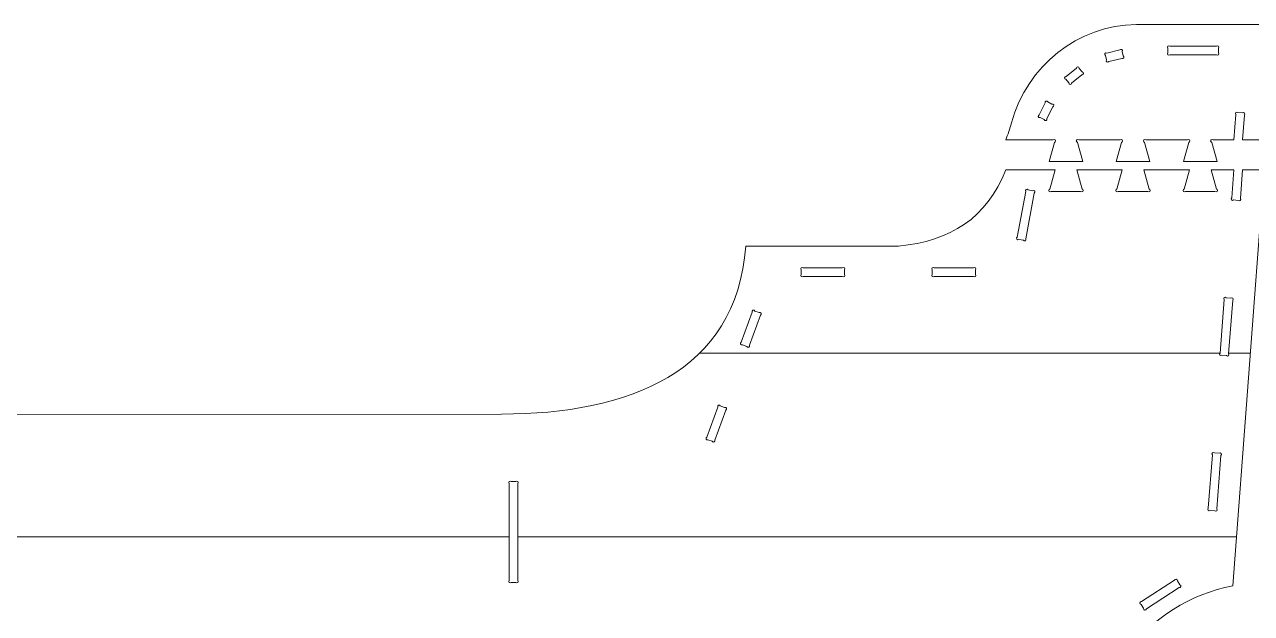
# Model space of a CAD drawing. Header units: millimetres. Extents: x -3384 to 3389, y -1572 to 2591.
# Drawn here: x 751 to 1601, y -245 to 163 of the extents above; entities that cross this region are included whole.
import ezdxf

# ---------------------------------------------------------------- set-up
doc = ezdxf.new("R2010")
doc.units = ezdxf.units.MM
doc.header["$MEASUREMENT"] = 0
doc.layers.add('Camada 1', color=7, linetype='Continuous')

msp = doc.modelspace()

# ---------------------------------------------------------------- linework, layer by layer
at = {"layer": 'Camada 1', "color": 230, "lineweight": 9}
for points, knots in [([(1605.3839, 163.1222), (1605.3839, 163.1222), (1521.695, 163.1222), (1521.695, 163.1222), (1521.695, 163.1222), (1480.681, 162.6782), (1445.845, 134.5222), (1434.911, 94.9982), (1434.911, 94.9982), (1433.7545, 90.8172), (1432.4425, 86.8607), (1430.9775, 83.1222), (1430.9775, 83.1222), (1430.9775, 83.1222), (1463.7195, 83.1222), (1463.7195, 83.1222), (1463.7195, 83.1222), (1464.11, 83.5127), (1464.7432, 83.5127), (1465.1337, 83.1222), (1465.1337, 83.1222), (1465.5242, 82.7317), (1465.5242, 82.0985), (1465.1337, 81.708), (1465.1337, 81.708), (1465.0012, 81.5755), (1464.8408, 81.488), (1464.6714, 81.4454), (1464.6714, 81.4454), (1464.6714, 81.4454), (1461.0062, 68.1515), (1461.0062, 68.1515), (1461.0062, 68.1515), (1461.0062, 68.1515), (1472.6479, 68.1515), (1472.6479, 68.1515), (1472.6479, 68.1515), (1472.6479, 68.1515), (1484.2896, 68.1515), (1484.2896, 68.1515), (1484.2896, 68.1515), (1484.2896, 68.1515), (1480.6244, 81.4454), (1480.6244, 81.4454), (1480.6244, 81.4454), (1480.455, 81.488), (1480.2946, 81.5755), (1480.1621, 81.708), (1480.1621, 81.708), (1479.7716, 82.0985), (1479.7716, 82.7317), (1480.1621, 83.1222), (1480.1621, 83.1222), (1480.5526, 83.5127), (1481.1858, 83.5127), (1481.5763, 83.1222), (1481.5763, 83.1222), (1481.5763, 83.1222), (1510.2862, 83.1222), (1510.2862, 83.1222), (1510.2862, 83.1222), (1510.6767, 83.5127), (1511.3099, 83.5127), (1511.7004, 83.1222), (1511.7004, 83.1222), (1512.0909, 82.7317), (1512.0909, 82.0985), (1511.7004, 81.708), (1511.7004, 81.708), (1511.5679, 81.5755), (1511.4075, 81.488), (1511.2381, 81.4454), (1511.2381, 81.4454), (1511.2381, 81.4454), (1507.5729, 68.1515), (1507.5729, 68.1515), (1507.5729, 68.1515), (1507.5729, 68.1515), (1519.2146, 68.1515), (1519.2146, 68.1515), (1519.2146, 68.1515), (1519.2146, 68.1515), (1530.8563, 68.1515), (1530.8563, 68.1515), (1530.8563, 68.1515), (1530.8563, 68.1515), (1527.1911, 81.4454), (1527.1911, 81.4454), (1527.1911, 81.4454), (1527.0217, 81.488), (1526.8613, 81.5755), (1526.7288, 81.708), (1526.7288, 81.708), (1526.3383, 82.0985), (1526.3383, 82.7317), (1526.7288, 83.1222), (1526.7288, 83.1222), (1527.1193, 83.5127), (1527.7525, 83.5127), (1528.143, 83.1222), (1528.143, 83.1222), (1528.143, 83.1222), (1556.8529, 83.1222), (1556.8529, 83.1222), (1556.8529, 83.1222), (1557.2434, 83.5127), (1557.8766, 83.5127), (1558.2671, 83.1222), (1558.2671, 83.1222), (1558.6576, 82.7317), (1558.6576, 82.0985), (1558.2671, 81.708), (1558.2671, 81.708), (1558.1346, 81.5755), (1557.9742, 81.488), (1557.8048, 81.4454), (1557.8048, 81.4454), (1557.8048, 81.4454), (1554.1396, 68.1515), (1554.1396, 68.1515), (1554.1396, 68.1515), (1554.1396, 68.1515), (1565.7813, 68.1515), (1565.7813, 68.1515), (1565.7813, 68.1515), (1565.7813, 68.1515), (1577.423, 68.1515), (1577.423, 68.1515), (1577.423, 68.1515), (1577.423, 68.1515), (1573.7578, 81.4454), (1573.7578, 81.4454), (1573.7578, 81.4454), (1573.5884, 81.488), (1573.428, 81.5755), (1573.2955, 81.708), (1573.2955, 81.708), (1572.905, 82.0985), (1572.905, 82.7317), (1573.2955, 83.1222), (1573.2955, 83.1222), (1573.686, 83.5127), (1574.3192, 83.5127), (1574.7097, 83.1222), (1574.7097, 83.1222), (1574.7097, 83.1222), (1589.0696, 83.1222), (1589.0696, 83.1222), (1589.0696, 83.1222), (1589.0696, 83.1222), (1590.4055, 100.8254), (1590.4055, 100.8254), (1590.4055, 100.8254), (1590.0456, 101.2442), (1590.0931, 101.876), (1590.5119, 102.2357), (1590.5119, 102.2357), (1590.931, 102.5958), (1591.5622, 102.5479), (1591.9222, 102.1292), (1591.9222, 102.1292), (1591.9222, 102.1292), (1595.085, 101.8906), (1595.085, 101.8906), (1595.085, 101.8906), (1595.504, 102.2507), (1596.1352, 102.2028), (1596.4951, 101.7841), (1596.4951, 101.7841), (1596.8553, 101.365), (1596.8077, 100.7337), (1596.3885, 100.3738), (1596.3885, 100.3738), (1596.3885, 100.3738), (1595.0867, 83.1222), (1595.0867, 83.1222), (1595.0867, 83.1222), (1595.0867, 83.1222), (1610.1293, 83.1222), (1610.1293, 83.1222), (1610.1293, 83.1222), (1610.1293, 83.1222), (1615.3555, 152.3697), (1615.3555, 152.3697), (1615.3555, 152.3697), (1615.565, 155.1447), (1614.6085, 157.8815), (1612.7162, 159.922), (1612.7162, 159.922), (1610.8239, 161.9625), (1608.1669, 163.1222), (1605.3839, 163.1222)], [0, 0, 0, 0, 0.02040816, 0.02040816, 0.02040816, 0.02040816, 0.04081633, 0.04081633, 0.04081633, 0.04081633, 0.06122449, 0.06122449, 0.06122449, 0.06122449, 0.08163265, 0.08163265, 0.08163265, 0.08163265, 0.10204082, 0.10204082, 0.10204082, 0.10204082, 0.12244898, 0.12244898, 0.12244898, 0.12244898, 0.14285714, 0.14285714, 0.14285714, 0.14285714, 0.16326531, 0.16326531, 0.16326531, 0.16326531, 0.18367347, 0.18367347, 0.18367347, 0.18367347, 0.20408163, 0.20408163, 0.20408163, 0.20408163, 0.2244898, 0.2244898, 0.2244898, 0.2244898, 0.24489796, 0.24489796, 0.24489796, 0.24489796, 0.26530612, 0.26530612, 0.26530612, 0.26530612, 0.28571429, 0.28571429, 0.28571429, 0.28571429, 0.30612245, 0.30612245, 0.30612245, 0.30612245, 0.32653061, 0.32653061, 0.32653061, 0.32653061, 0.34693878, 0.34693878, 0.34693878, 0.34693878, 0.36734694, 0.36734694, 0.36734694, 0.36734694, 0.3877551, 0.3877551, 0.3877551, 0.3877551, 0.40816327, 0.40816327, 0.40816327, 0.40816327, 0.42857143, 0.42857143, 0.42857143, 0.42857143, 0.44897959, 0.44897959, 0.44897959, 0.44897959, 0.46938776, 0.46938776, 0.46938776, 0.46938776, 0.48979592, 0.48979592, 0.48979592, 0.48979592, 0.51020408, 0.51020408, 0.51020408, 0.51020408, 0.53061224, 0.53061224, 0.53061224, 0.53061224, 0.55102041, 0.55102041, 0.55102041, 0.55102041, 0.57142857, 0.57142857, 0.57142857, 0.57142857, 0.59183673, 0.59183673, 0.59183673, 0.59183673, 0.6122449, 0.6122449, 0.6122449, 0.6122449, 0.63265306, 0.63265306, 0.63265306, 0.63265306, 0.65306122, 0.65306122, 0.65306122, 0.65306122, 0.67346939, 0.67346939, 0.67346939, 0.67346939, 0.69387755, 0.69387755, 0.69387755, 0.69387755, 0.71428571, 0.71428571, 0.71428571, 0.71428571, 0.73469388, 0.73469388, 0.73469388, 0.73469388, 0.75510204, 0.75510204, 0.75510204, 0.75510204, 0.7755102, 0.7755102, 0.7755102, 0.7755102, 0.79591837, 0.79591837, 0.79591837, 0.79591837, 0.81632653, 0.81632653, 0.81632653, 0.81632653, 0.83673469, 0.83673469, 0.83673469, 0.83673469, 0.85714286, 0.85714286, 0.85714286, 0.85714286, 0.87755102, 0.87755102, 0.87755102, 0.87755102, 0.89795918, 0.89795918, 0.89795918, 0.89795918, 0.91836735, 0.91836735, 0.91836735, 0.91836735, 0.93877551, 0.93877551, 0.93877551, 0.93877551, 0.95918367, 0.95918367, 0.95918367, 0.95918367, 1, 1, 1, 1]), ([(1511.367, 139.6473), (1511.367, 139.6473), (1502.4438, 137.5267), (1502.4438, 137.5267), (1502.4438, 137.5267), (1502.1543, 137.0564), (1501.5384, 136.9101), (1501.068, 137.1996), (1501.068, 137.1996), (1500.5979, 137.4893), (1500.4513, 138.1053), (1500.7411, 138.5755), (1500.7411, 138.5755), (1500.7411, 138.5755), (1500.0075, 141.661), (1500.0075, 141.661), (1500.0075, 141.661), (1499.5373, 141.9507), (1499.3908, 142.5668), (1499.6805, 143.037), (1499.6805, 143.037), (1499.9701, 143.5073), (1500.5862, 143.6537), (1501.0564, 143.3641), (1501.0564, 143.3641), (1501.0564, 143.3641), (1509.9795, 145.4847), (1509.9795, 145.4847), (1509.9795, 145.4847), (1510.2691, 145.955), (1510.8852, 146.1014), (1511.3554, 145.8118), (1511.3554, 145.8118), (1511.8255, 145.5221), (1511.9721, 144.9062), (1511.6822, 144.4358), (1511.6822, 144.4358), (1511.6822, 144.4358), (1512.416, 141.3504), (1512.416, 141.3504), (1512.416, 141.3504), (1512.8861, 141.0607), (1513.0326, 140.4448), (1512.7428, 139.9744), (1512.7428, 139.9744), (1512.4533, 139.5041), (1511.8374, 139.3578), (1511.367, 139.6473)], [0, 0, 0, 0, 0.07692308, 0.07692308, 0.07692308, 0.07692308, 0.15384615, 0.15384615, 0.15384615, 0.15384615, 0.23076923, 0.23076923, 0.23076923, 0.23076923, 0.30769231, 0.30769231, 0.30769231, 0.30769231, 0.38461538, 0.38461538, 0.38461538, 0.38461538, 0.46153846, 0.46153846, 0.46153846, 0.46153846, 0.53846154, 0.53846154, 0.53846154, 0.53846154, 0.61538462, 0.61538462, 0.61538462, 0.61538462, 0.69230769, 0.69230769, 0.69230769, 0.69230769, 0.76923077, 0.76923077, 0.76923077, 0.76923077, 0.84615385, 0.84615385, 0.84615385, 0.84615385, 1, 1, 1, 1]), ([(1544.8003, 142.1222), (1544.4098, 141.7317), (1543.7766, 141.7317), (1543.3861, 142.1222), (1543.3861, 142.1222), (1542.9956, 142.5127), (1542.9956, 143.1459), (1543.3861, 143.5364), (1543.3861, 143.5364), (1543.3861, 143.5364), (1543.3861, 146.708), (1543.3861, 146.708), (1543.3861, 146.708), (1542.9956, 147.0985), (1542.9956, 147.7317), (1543.3861, 148.1222), (1543.3861, 148.1222), (1543.7766, 148.5127), (1544.4098, 148.5127), (1544.8003, 148.1222), (1544.8003, 148.1222), (1544.8003, 148.1222), (1576.9719, 148.1222), (1576.9719, 148.1222), (1576.9719, 148.1222), (1577.3624, 148.5127), (1577.9956, 148.5127), (1578.3861, 148.1222), (1578.3861, 148.1222), (1578.7766, 147.7317), (1578.7766, 147.0985), (1578.3861, 146.708), (1578.3861, 146.708), (1578.3861, 146.708), (1578.3861, 143.5364), (1578.3861, 143.5364), (1578.3861, 143.5364), (1578.7766, 143.1459), (1578.7766, 142.5127), (1578.3861, 142.1222), (1578.3861, 142.1222), (1577.9956, 141.7317), (1577.3624, 141.7317), (1576.9719, 142.1222), (1576.9719, 142.1222), (1576.9719, 142.1222), (1544.8003, 142.1222), (1544.8003, 142.1222)], [0, 0, 0, 0, 0.07692308, 0.07692308, 0.07692308, 0.07692308, 0.15384615, 0.15384615, 0.15384615, 0.15384615, 0.23076923, 0.23076923, 0.23076923, 0.23076923, 0.30769231, 0.30769231, 0.30769231, 0.30769231, 0.38461538, 0.38461538, 0.38461538, 0.38461538, 0.46153846, 0.46153846, 0.46153846, 0.46153846, 0.53846154, 0.53846154, 0.53846154, 0.53846154, 0.61538462, 0.61538462, 0.61538462, 0.61538462, 0.69230769, 0.69230769, 0.69230769, 0.69230769, 0.76923077, 0.76923077, 0.76923077, 0.76923077, 0.84615385, 0.84615385, 0.84615385, 0.84615385, 1, 1, 1, 1]), ([(1483.9407, 130.2741), (1484.4901, 130.2184), (1484.8905, 129.728), (1484.8348, 129.1783), (1484.8348, 129.1783), (1484.7793, 128.6289), (1484.2888, 128.2286), (1483.7393, 128.2841), (1483.7393, 128.2841), (1483.7393, 128.2841), (1476.6337, 122.4849), (1476.6337, 122.4849), (1476.6337, 122.4849), (1476.5782, 121.9355), (1476.0877, 121.5352), (1475.5382, 121.5907), (1475.5382, 121.5907), (1474.9888, 121.6464), (1474.5883, 122.1369), (1474.644, 122.6864), (1474.644, 122.6864), (1474.644, 122.6864), (1472.6385, 125.1433), (1472.6385, 125.1433), (1472.6385, 125.1433), (1472.0891, 125.199), (1471.6886, 125.6895), (1471.7443, 126.239), (1471.7443, 126.239), (1471.7999, 126.7885), (1472.2905, 127.1889), (1472.8399, 127.1333), (1472.8399, 127.1333), (1472.8399, 127.1333), (1479.9454, 132.9324), (1479.9454, 132.9324), (1479.9454, 132.9324), (1480.001, 133.4819), (1480.4916, 133.8823), (1481.041, 133.8267), (1481.041, 133.8267), (1481.5904, 133.771), (1481.9908, 133.2806), (1481.9351, 132.7309), (1481.9351, 132.7309), (1481.9351, 132.7309), (1483.9407, 130.2741), (1483.9407, 130.2741)], [0, 0, 0, 0, 0.07692308, 0.07692308, 0.07692308, 0.07692308, 0.15384615, 0.15384615, 0.15384615, 0.15384615, 0.23076923, 0.23076923, 0.23076923, 0.23076923, 0.30769231, 0.30769231, 0.30769231, 0.30769231, 0.38461538, 0.38461538, 0.38461538, 0.38461538, 0.46153846, 0.46153846, 0.46153846, 0.46153846, 0.53846154, 0.53846154, 0.53846154, 0.53846154, 0.61538462, 0.61538462, 0.61538462, 0.61538462, 0.69230769, 0.69230769, 0.69230769, 0.69230769, 0.76923077, 0.76923077, 0.76923077, 0.76923077, 0.84615385, 0.84615385, 0.84615385, 0.84615385, 1, 1, 1, 1]), ([(1464.2106, 107.3979), (1464.3866, 106.8744), (1464.105, 106.3073), (1463.5816, 106.1313), (1463.5816, 106.1313), (1463.5816, 106.1313), (1459.5024, 97.9167), (1459.5024, 97.9167), (1459.5024, 97.9167), (1459.6784, 97.3932), (1459.3968, 96.8261), (1458.8734, 96.6501), (1458.8734, 96.6501), (1458.35, 96.474), (1457.7828, 96.7556), (1457.6067, 97.279), (1457.6067, 97.279), (1457.6067, 97.279), (1454.7662, 98.6899), (1454.7662, 98.6899), (1454.7662, 98.6899), (1454.2428, 98.5138), (1453.6756, 98.7954), (1453.4995, 99.3188), (1453.4995, 99.3188), (1453.3235, 99.8422), (1453.6051, 100.4093), (1454.1285, 100.5855), (1454.1285, 100.5855), (1454.1285, 100.5855), (1458.2077, 108.8), (1458.2077, 108.8), (1458.2077, 108.8), (1458.0317, 109.3234), (1458.3133, 109.8905), (1458.8367, 110.0667), (1458.8367, 110.0667), (1459.3602, 110.2428), (1459.9273, 109.9611), (1460.1034, 109.4377), (1460.1034, 109.4377), (1460.1034, 109.4377), (1462.9439, 108.0269), (1462.9439, 108.0269), (1462.9439, 108.0269), (1463.4674, 108.203), (1464.0345, 107.9213), (1464.2106, 107.3979)], [0, 0, 0, 0, 0.07692308, 0.07692308, 0.07692308, 0.07692308, 0.15384615, 0.15384615, 0.15384615, 0.15384615, 0.23076923, 0.23076923, 0.23076923, 0.23076923, 0.30769231, 0.30769231, 0.30769231, 0.30769231, 0.38461538, 0.38461538, 0.38461538, 0.38461538, 0.46153846, 0.46153846, 0.46153846, 0.46153846, 0.53846154, 0.53846154, 0.53846154, 0.53846154, 0.61538462, 0.61538462, 0.61538462, 0.61538462, 0.69230769, 0.69230769, 0.69230769, 0.69230769, 0.76923077, 0.76923077, 0.76923077, 0.76923077, 0.84615385, 0.84615385, 0.84615385, 0.84615385, 1, 1, 1, 1]), ([(1462.4204, 47.4082), (1462.0299, 47.0177), (1461.3967, 47.0177), (1461.0062, 47.4082), (1461.0062, 47.4082), (1460.6157, 47.7987), (1460.6157, 48.4319), (1461.0062, 48.8224), (1461.0062, 48.8224), (1461.1387, 48.9549), (1461.2991, 49.0424), (1461.4685, 49.085), (1461.4685, 49.085), (1461.4685, 49.085), (1465.1337, 62.3789), (1465.1337, 62.3789), (1465.1337, 62.3789), (1465.1337, 62.3789), (1430.9775, 62.3789), (1430.9775, 62.3789), (1430.9775, 62.3789), (1417.8724, 28.9366), (1392.5188, 12.928), (1356.593, 9.5209), (1356.593, 9.5209), (1356.593, 9.5209), (1250.759, 9.5209), (1250.759, 9.5209), (1250.759, 9.5209), (1244.083, -78.3551), (1169.553, -106.8131), (1081.4252, -106.8791), (1081.4252, -106.8791), (1081.4252, -106.8791), (363.3492, -107.4211), (363.3492, -107.4211), (363.3492, -107.4211), (323.8052, -107.4511), (283.8232, -94.2451), (259.6333, -62.9691), (259.6333, -62.9691), (219.2333, -10.7391), (170.3893, 12.0629), (107.2313, 19.0469), (107.2313, 19.0469), (107.2313, 19.0469), (107.2313, 8.4611), (107.2313, 8.4611), (107.2313, 8.4611), (107.6218, 8.0706), (107.6218, 7.4374), (107.2313, 7.0469), (107.2313, 7.0469), (106.8408, 6.6564), (106.2076, 6.6564), (105.8171, 7.0469), (105.8171, 7.0469), (105.8171, 7.0469), (19.6145, 7.0469), (19.6145, 7.0469), (19.6145, 7.0469), (19.224, 6.6564), (18.5908, 6.6564), (18.2003, 7.0469), (18.2003, 7.0469), (17.8098, 7.4374), (17.8098, 8.0706), (18.2003, 8.4611), (18.2003, 8.4611), (18.2003, 8.4611), (18.2003, 19.0469), (18.2003, 19.0469), (18.2003, 19.0469), (18.2003, 19.0469), (-61.7997, 19.0469), (-61.7997, 19.0469), (-61.7997, 19.0469), (-61.7997, 19.0469), (-61.7997, 8.4611), (-61.7997, 8.4611), (-61.7997, 8.4611), (-61.4092, 8.0706), (-61.4092, 7.4374), (-61.7997, 7.0469), (-61.7997, 7.0469), (-62.1902, 6.6564), (-62.8234, 6.6564), (-63.2139, 7.0469), (-63.2139, 7.0469), (-63.2139, 7.0469), (-150.8307, 7.0469), (-150.8307, 7.0469), (-150.8307, 7.0469), (-150.8307, 7.0469), (152.6911, -827.6211), (152.6911, -827.6211), (152.6911, -827.6211), (152.6911, -827.6211), (259.7032, -827.6211), (259.7032, -827.6211), (259.7032, -827.6211), (259.7032, -827.6211), (259.7032, -817.0353), (259.7032, -817.0353), (259.7032, -817.0353), (259.3127, -816.6448), (259.3127, -816.0116), (259.7032, -815.6211), (259.7032, -815.6211), (260.0937, -815.2306), (260.7269, -815.2306), (261.1174, -815.6211), (261.1174, -815.6211), (261.1174, -815.6211), (306.7031, -815.6211), (306.7031, -815.6211), (306.7031, -815.6211), (306.7031, -815.6211), (306.7031, -747.0353), (306.7031, -747.0353), (306.7031, -747.0353), (306.3126, -746.6448), (306.3126, -746.0116), (306.7031, -745.6211), (306.7031, -745.6211), (307.0936, -745.2306), (307.7268, -745.2306), (308.1173, -745.6211), (308.1173, -745.6211), (308.1173, -745.6211), (311.2889, -745.6211), (311.2889, -745.6211), (311.2889, -745.6211), (311.6794, -745.2306), (312.3126, -745.2306), (312.7031, -745.6211), (312.7031, -745.6211), (313.0936, -746.0116), (313.0936, -746.6448), (312.7031, -747.0353), (312.7031, -747.0353), (312.7031, -747.0353), (312.7031, -815.6211), (312.7031, -815.6211), (312.7031, -815.6211), (312.7031, -815.6211), (358.2889, -815.6211), (358.2889, -815.6211), (358.2889, -815.6211), (358.6794, -815.2306), (359.3126, -815.2306), (359.7031, -815.6211), (359.7031, -815.6211), (360.0936, -816.0116), (360.0936, -816.6448), (359.7031, -817.0353), (359.7031, -817.0353), (359.7031, -817.0353), (359.7031, -827.6211), (359.7031, -827.6211), (359.7031, -827.6211), (359.7031, -827.6211), (649.7031, -827.6211), (649.7031, -827.6211), (649.7031, -827.6211), (649.7031, -827.6211), (649.7032, -817.0353), (649.7032, -817.0353), (649.7032, -817.0353), (649.3127, -816.6448), (649.3127, -816.0116), (649.7032, -815.6211), (649.7032, -815.6211), (650.0937, -815.2306), (650.7269, -815.2306), (651.1174, -815.6211), (651.1174, -815.6211), (651.1174, -815.6211), (696.7031, -815.6211), (696.7031, -815.6211), (696.7031, -815.6211), (696.7031, -815.6211), (696.7031, -747.0353), (696.7031, -747.0353), (696.7031, -747.0353), (696.3126, -746.6448), (696.3126, -746.0116), (696.7031, -745.6211), (696.7031, -745.6211), (697.0936, -745.2306), (697.7268, -745.2306), (698.1173, -745.6211), (698.1173, -745.6211), (698.1173, -745.6211), (701.2889, -745.6211), (701.2889, -745.6211), (701.2889, -745.6211), (701.6794, -745.2306), (702.3126, -745.2306), (702.7031, -745.6211), (702.7031, -745.6211), (703.0936, -746.0116), (703.0936, -746.6448), (702.7031, -747.0353), (702.7031, -747.0353), (702.7031, -747.0353), (702.7031, -815.6211), (702.7031, -815.6211), (702.7031, -815.6211), (702.7031, -815.6211), (748.2889, -815.6211), (748.2889, -815.6211), (748.2889, -815.6211), (748.6794, -815.2306), (749.3126, -815.2306), (749.7031, -815.6211), (749.7031, -815.6211), (750.0936, -816.0116), (750.0936, -816.6448), (749.7031, -817.0353), (749.7031, -817.0353), (749.7031, -817.0353), (749.7031, -827.6211), (749.7031, -827.6211), (749.7031, -827.6211), (749.7031, -827.6211), (1039.7031, -827.6211), (1039.7031, -827.6211), (1039.7031, -827.6211), (1039.7031, -827.6211), (1039.7032, -817.0353), (1039.7032, -817.0353), (1039.7032, -817.0353), (1039.3127, -816.6448), (1039.3127, -816.0116), (1039.7032, -815.6211), (1039.7032, -815.6211), (1040.0937, -815.2306), (1040.7269, -815.2306), (1041.1174, -815.6211), (1041.1174, -815.6211), (1041.1174, -815.6211), (1086.7031, -815.6211), (1086.7031, -815.6211), (1086.7031, -815.6211), (1086.7031, -815.6211), (1086.7031, -747.0353), (1086.7031, -747.0353), (1086.7031, -747.0353), (1086.3126, -746.6448), (1086.3126, -746.0116), (1086.7031, -745.6211), (1086.7031, -745.6211), (1087.0936, -745.2306), (1087.7268, -745.2306), (1088.1173, -745.6211), (1088.1173, -745.6211), (1088.1173, -745.6211), (1091.2889, -745.6211), (1091.2889, -745.6211), (1091.2889, -745.6211), (1091.6794, -745.2306), (1092.3126, -745.2306), (1092.7031, -745.6211), (1092.7031, -745.6211), (1093.0936, -746.0116), (1093.0936, -746.6448), (1092.7031, -747.0353), (1092.7031, -747.0353), (1092.7031, -747.0353), (1092.7031, -815.6211), (1092.7031, -815.6211), (1092.7031, -815.6211), (1092.7031, -815.6211), (1138.2889, -815.6211), (1138.2889, -815.6211), (1138.2889, -815.6211), (1138.6794, -815.2306), (1139.3126, -815.2306), (1139.7031, -815.6211), (1139.7031, -815.6211), (1140.0936, -816.0116), (1140.0936, -816.6448), (1139.7031, -817.0353), (1139.7031, -817.0353), (1139.7031, -817.0353), (1139.703, -827.6211), (1139.703, -827.6211), (1139.703, -827.6211), (1139.703, -827.6211), (1249.703, -827.6211), (1249.703, -827.6211), (1249.703, -827.6211), (1315.539, -790.4631), (1428.181, -642.1331), (1469.839, -384.695), (1469.839, -384.695), (1485.217, -289.649), (1529.193, -237.5591), (1588.369, -225.9451), (1588.369, -225.9451), (1588.369, -225.9451), (1610.1293, 62.3789), (1610.1293, 62.3789), (1610.1293, 62.3789), (1610.1293, 62.3789), (1595.0867, 62.3789), (1595.0867, 62.3789), (1595.0867, 62.3789), (1595.0867, 62.3789), (1593.5914, 42.5646), (1593.5914, 42.5646), (1593.5914, 42.5646), (1593.9515, 42.1455), (1593.904, 41.5142), (1593.4848, 41.1543), (1593.4848, 41.1543), (1593.0661, 40.7943), (1592.4348, 40.8421), (1592.0748, 41.2608), (1592.0748, 41.2608), (1592.0748, 41.2608), (1588.9118, 41.4994), (1588.9118, 41.4994), (1588.9118, 41.4994), (1588.4931, 41.1394), (1587.8618, 41.1872), (1587.5018, 41.6059), (1587.5018, 41.6059), (1587.1419, 42.0247), (1587.1894, 42.6565), (1587.6083, 43.0162), (1587.6083, 43.0162), (1587.6083, 43.0162), (1589.0696, 62.3789), (1589.0696, 62.3789), (1589.0696, 62.3789), (1589.0696, 62.3789), (1573.2955, 62.3789), (1573.2955, 62.3789), (1573.2955, 62.3789), (1573.2955, 62.3789), (1576.9607, 49.085), (1576.9607, 49.085), (1576.9607, 49.085), (1577.1301, 49.0424), (1577.2905, 48.9549), (1577.423, 48.8224), (1577.423, 48.8224), (1577.8135, 48.4319), (1577.8135, 47.7987), (1577.423, 47.4082), (1577.423, 47.4082), (1577.0325, 47.0177), (1576.3993, 47.0177), (1576.0088, 47.4082), (1576.0088, 47.4082), (1576.0088, 47.4082), (1565.7813, 47.4082), (1565.7813, 47.4082), (1565.7813, 47.4082), (1565.7813, 47.4082), (1555.5538, 47.4082), (1555.5538, 47.4082), (1555.5538, 47.4082), (1555.1633, 47.0177), (1554.5301, 47.0177), (1554.1396, 47.4082), (1554.1396, 47.4082), (1553.7491, 47.7987), (1553.7491, 48.4319), (1554.1396, 48.8224), (1554.1396, 48.8224), (1554.2721, 48.9549), (1554.4325, 49.0424), (1554.6019, 49.085), (1554.6019, 49.085), (1554.6019, 49.085), (1558.2671, 62.3789), (1558.2671, 62.3789), (1558.2671, 62.3789), (1558.2671, 62.3789), (1526.7288, 62.3789), (1526.7288, 62.3789), (1526.7288, 62.3789), (1526.7288, 62.3789), (1530.394, 49.085), (1530.394, 49.085), (1530.394, 49.085), (1530.5634, 49.0424), (1530.7238, 48.9549), (1530.8563, 48.8224), (1530.8563, 48.8224), (1531.2468, 48.4319), (1531.2468, 47.7987), (1530.8563, 47.4082), (1530.8563, 47.4082), (1530.4658, 47.0177), (1529.8326, 47.0177), (1529.4421, 47.4082), (1529.4421, 47.4082), (1529.4421, 47.4082), (1519.2146, 47.4082), (1519.2146, 47.4082), (1519.2146, 47.4082), (1519.2146, 47.4082), (1508.9871, 47.4082), (1508.9871, 47.4082), (1508.9871, 47.4082), (1508.5966, 47.0177), (1507.9634, 47.0177), (1507.5729, 47.4082), (1507.5729, 47.4082), (1507.1824, 47.7987), (1507.1824, 48.4319), (1507.5729, 48.8224), (1507.5729, 48.8224), (1507.7054, 48.9549), (1507.8658, 49.0424), (1508.0352, 49.085), (1508.0352, 49.085), (1508.0352, 49.085), (1511.7004, 62.3789), (1511.7004, 62.3789), (1511.7004, 62.3789), (1511.7004, 62.3789), (1480.1621, 62.3789), (1480.1621, 62.3789), (1480.1621, 62.3789), (1480.1621, 62.3789), (1483.8273, 49.085), (1483.8273, 49.085), (1483.8273, 49.085), (1483.9967, 49.0424), (1484.1571, 48.9549), (1484.2896, 48.8224), (1484.2896, 48.8224), (1484.6801, 48.4319), (1484.6801, 47.7987), (1484.2896, 47.4082), (1484.2896, 47.4082), (1483.8991, 47.0177), (1483.2659, 47.0177), (1482.8754, 47.4082), (1482.8754, 47.4082), (1482.8754, 47.4082), (1472.6479, 47.4082), (1472.6479, 47.4082), (1472.6479, 47.4082), (1472.6479, 47.4082), (1462.4204, 47.4082), (1462.4204, 47.4082)], [0, 0, 0, 0, 0.00877193, 0.00877193, 0.00877193, 0.00877193, 0.01754386, 0.01754386, 0.01754386, 0.01754386, 0.02631579, 0.02631579, 0.02631579, 0.02631579, 0.03508772, 0.03508772, 0.03508772, 0.03508772, 0.04385965, 0.04385965, 0.04385965, 0.04385965, 0.05263158, 0.05263158, 0.05263158, 0.05263158, 0.06140351, 0.06140351, 0.06140351, 0.06140351, 0.07017544, 0.07017544, 0.07017544, 0.07017544, 0.07894737, 0.07894737, 0.07894737, 0.07894737, 0.0877193, 0.0877193, 0.0877193, 0.0877193, 0.09649123, 0.09649123, 0.09649123, 0.09649123, 0.10526316, 0.10526316, 0.10526316, 0.10526316, 0.11403509, 0.11403509, 0.11403509, 0.11403509, 0.12280702, 0.12280702, 0.12280702, 0.12280702, 0.13157895, 0.13157895, 0.13157895, 0.13157895, 0.14035088, 0.14035088, 0.14035088, 0.14035088, 0.14912281, 0.14912281, 0.14912281, 0.14912281, 0.15789474, 0.15789474, 0.15789474, 0.15789474, 0.16666667, 0.16666667, 0.16666667, 0.16666667, 0.1754386, 0.1754386, 0.1754386, 0.1754386, 0.18421053, 0.18421053, 0.18421053, 0.18421053, 0.19298246, 0.19298246, 0.19298246, 0.19298246, 0.20175439, 0.20175439, 0.20175439, 0.20175439, 0.21052632, 0.21052632, 0.21052632, 0.21052632, 0.21929825, 0.21929825, 0.21929825, 0.21929825, 0.22807018, 0.22807018, 0.22807018, 0.22807018, 0.23684211, 0.23684211, 0.23684211, 0.23684211, 0.24561404, 0.24561404, 0.24561404, 0.24561404, 0.25438596, 0.25438596, 0.25438596, 0.25438596, 0.26315789, 0.26315789, 0.26315789, 0.26315789, 0.27192982, 0.27192982, 0.27192982, 0.27192982, 0.28070175, 0.28070175, 0.28070175, 0.28070175, 0.28947368, 0.28947368, 0.28947368, 0.28947368, 0.29824561, 0.29824561, 0.29824561, 0.29824561, 0.30701754, 0.30701754, 0.30701754, 0.30701754, 0.31578947, 0.31578947, 0.31578947, 0.31578947, 0.3245614, 0.3245614, 0.3245614, 0.3245614, 0.33333333, 0.33333333, 0.33333333, 0.33333333, 0.34210526, 0.34210526, 0.34210526, 0.34210526, 0.35087719, 0.35087719, 0.35087719, 0.35087719, 0.35964912, 0.35964912, 0.35964912, 0.35964912, 0.36842105, 0.36842105, 0.36842105, 0.36842105, 0.37719298, 0.37719298, 0.37719298, 0.37719298, 0.38596491, 0.38596491, 0.38596491, 0.38596491, 0.39473684, 0.39473684, 0.39473684, 0.39473684, 0.40350877, 0.40350877, 0.40350877, 0.40350877, 0.4122807, 0.4122807, 0.4122807, 0.4122807, 0.42105263, 0.42105263, 0.42105263, 0.42105263, 0.42982456, 0.42982456, 0.42982456, 0.42982456, 0.43859649, 0.43859649, 0.43859649, 0.43859649, 0.44736842, 0.44736842, 0.44736842, 0.44736842, 0.45614035, 0.45614035, 0.45614035, 0.45614035, 0.46491228, 0.46491228, 0.46491228, 0.46491228, 0.47368421, 0.47368421, 0.47368421, 0.47368421, 0.48245614, 0.48245614, 0.48245614, 0.48245614, 0.49122807, 0.49122807, 0.49122807, 0.49122807, 0.5, 0.5, 0.5, 0.5, 0.50877193, 0.50877193, 0.50877193, 0.50877193, 0.51754386, 0.51754386, 0.51754386, 0.51754386, 0.52631579, 0.52631579, 0.52631579, 0.52631579, 0.53508772, 0.53508772, 0.53508772, 0.53508772, 0.54385965, 0.54385965, 0.54385965, 0.54385965, 0.55263158, 0.55263158, 0.55263158, 0.55263158, 0.56140351, 0.56140351, 0.56140351, 0.56140351, 0.57017544, 0.57017544, 0.57017544, 0.57017544, 0.57894737, 0.57894737, 0.57894737, 0.57894737, 0.5877193, 0.5877193, 0.5877193, 0.5877193, 0.59649123, 0.59649123, 0.59649123, 0.59649123, 0.60526316, 0.60526316, 0.60526316, 0.60526316, 0.61403509, 0.61403509, 0.61403509, 0.61403509, 0.62280702, 0.62280702, 0.62280702, 0.62280702, 0.63157895, 0.63157895, 0.63157895, 0.63157895, 0.64035088, 0.64035088, 0.64035088, 0.64035088, 0.64912281, 0.64912281, 0.64912281, 0.64912281, 0.65789474, 0.65789474, 0.65789474, 0.65789474, 0.66666667, 0.66666667, 0.66666667, 0.66666667, 0.6754386, 0.6754386, 0.6754386, 0.6754386, 0.68421053, 0.68421053, 0.68421053, 0.68421053, 0.69298246, 0.69298246, 0.69298246, 0.69298246, 0.70175439, 0.70175439, 0.70175439, 0.70175439, 0.71052632, 0.71052632, 0.71052632, 0.71052632, 0.71929825, 0.71929825, 0.71929825, 0.71929825, 0.72807018, 0.72807018, 0.72807018, 0.72807018, 0.73684211, 0.73684211, 0.73684211, 0.73684211, 0.74561404, 0.74561404, 0.74561404, 0.74561404, 0.75438596, 0.75438596, 0.75438596, 0.75438596, 0.76315789, 0.76315789, 0.76315789, 0.76315789, 0.77192982, 0.77192982, 0.77192982, 0.77192982, 0.78070175, 0.78070175, 0.78070175, 0.78070175, 0.78947368, 0.78947368, 0.78947368, 0.78947368, 0.79824561, 0.79824561, 0.79824561, 0.79824561, 0.80701754, 0.80701754, 0.80701754, 0.80701754, 0.81578947, 0.81578947, 0.81578947, 0.81578947, 0.8245614, 0.8245614, 0.8245614, 0.8245614, 0.83333333, 0.83333333, 0.83333333, 0.83333333, 0.84210526, 0.84210526, 0.84210526, 0.84210526, 0.85087719, 0.85087719, 0.85087719, 0.85087719, 0.85964912, 0.85964912, 0.85964912, 0.85964912, 0.86842105, 0.86842105, 0.86842105, 0.86842105, 0.87719298, 0.87719298, 0.87719298, 0.87719298, 0.88596491, 0.88596491, 0.88596491, 0.88596491, 0.89473684, 0.89473684, 0.89473684, 0.89473684, 0.90350877, 0.90350877, 0.90350877, 0.90350877, 0.9122807, 0.9122807, 0.9122807, 0.9122807, 0.92105263, 0.92105263, 0.92105263, 0.92105263, 0.92982456, 0.92982456, 0.92982456, 0.92982456, 0.93859649, 0.93859649, 0.93859649, 0.93859649, 0.94736842, 0.94736842, 0.94736842, 0.94736842, 0.95614035, 0.95614035, 0.95614035, 0.95614035, 0.96491228, 0.96491228, 0.96491228, 0.96491228, 0.97368421, 0.97368421, 0.97368421, 0.97368421, 0.98245614, 0.98245614, 0.98245614, 0.98245614, 1, 1, 1, 1]), ([(1444.5384, 13.3012), (1444.0825, 12.9895), (1443.4602, 13.1064), (1443.1485, 13.5623), (1443.1485, 13.5623), (1443.1485, 13.5623), (1440.0315, 14.1484), (1440.0315, 14.1484), (1440.0315, 14.1484), (1439.5756, 13.8367), (1438.9533, 13.9536), (1438.6416, 14.4095), (1438.6416, 14.4095), (1438.33, 14.8654), (1438.4469, 15.4877), (1438.9028, 15.7994), (1438.9028, 15.7994), (1438.9028, 15.7994), (1444.8458, 47.4173), (1444.8458, 47.4173), (1444.8458, 47.4173), (1444.5342, 47.8732), (1444.6511, 48.4955), (1445.107, 48.8072), (1445.107, 48.8072), (1445.5629, 49.1189), (1446.1852, 49.0019), (1446.4969, 48.546), (1446.4969, 48.546), (1446.4969, 48.546), (1449.6139, 47.96), (1449.6139, 47.96), (1449.6139, 47.96), (1450.0698, 48.2717), (1450.6921, 48.1547), (1451.0038, 47.6988), (1451.0038, 47.6988), (1451.3154, 47.2429), (1451.1985, 46.6206), (1450.7426, 46.309), (1450.7426, 46.309), (1450.7426, 46.309), (1444.7996, 14.691), (1444.7996, 14.691), (1444.7996, 14.691), (1445.1112, 14.2351), (1444.9943, 13.6128), (1444.5384, 13.3012)], [0, 0, 0, 0, 0.07692308, 0.07692308, 0.07692308, 0.07692308, 0.15384615, 0.15384615, 0.15384615, 0.15384615, 0.23076923, 0.23076923, 0.23076923, 0.23076923, 0.30769231, 0.30769231, 0.30769231, 0.30769231, 0.38461538, 0.38461538, 0.38461538, 0.38461538, 0.46153846, 0.46153846, 0.46153846, 0.46153846, 0.53846154, 0.53846154, 0.53846154, 0.53846154, 0.61538462, 0.61538462, 0.61538462, 0.61538462, 0.69230769, 0.69230769, 0.69230769, 0.69230769, 0.76923077, 0.76923077, 0.76923077, 0.76923077, 0.84615385, 0.84615385, 0.84615385, 0.84615385, 1, 1, 1, 1]), ([(1319.0849, -11.4791), (1318.6944, -11.8696), (1318.0612, -11.8696), (1317.6707, -11.4791), (1317.6707, -11.4791), (1317.6707, -11.4791), (1290.4991, -11.4791), (1290.4991, -11.4791), (1290.4991, -11.4791), (1290.1086, -11.8696), (1289.4754, -11.8696), (1289.0849, -11.4791), (1289.0849, -11.4791), (1288.6944, -11.0886), (1288.6944, -10.4554), (1289.0849, -10.0649), (1289.0849, -10.0649), (1289.0849, -10.0649), (1289.0849, -6.8933), (1289.0849, -6.8933), (1289.0849, -6.8933), (1288.6944, -6.5028), (1288.6944, -5.8696), (1289.0849, -5.4791), (1289.0849, -5.4791), (1289.4754, -5.0886), (1290.1086, -5.0886), (1290.4991, -5.4791), (1290.4991, -5.4791), (1290.4991, -5.4791), (1317.6707, -5.4791), (1317.6707, -5.4791), (1317.6707, -5.4791), (1318.0612, -5.0886), (1318.6944, -5.0886), (1319.0849, -5.4791), (1319.0849, -5.4791), (1319.4754, -5.8696), (1319.4754, -6.5028), (1319.0849, -6.8933), (1319.0849, -6.8933), (1319.0849, -6.8933), (1319.0849, -10.0649), (1319.0849, -10.0649), (1319.0849, -10.0649), (1319.4754, -10.4554), (1319.4754, -11.0886), (1319.0849, -11.4791)], [0, 0, 0, 0, 0.07692308, 0.07692308, 0.07692308, 0.07692308, 0.15384615, 0.15384615, 0.15384615, 0.15384615, 0.23076923, 0.23076923, 0.23076923, 0.23076923, 0.30769231, 0.30769231, 0.30769231, 0.30769231, 0.38461538, 0.38461538, 0.38461538, 0.38461538, 0.46153846, 0.46153846, 0.46153846, 0.46153846, 0.53846154, 0.53846154, 0.53846154, 0.53846154, 0.61538462, 0.61538462, 0.61538462, 0.61538462, 0.69230769, 0.69230769, 0.69230769, 0.69230769, 0.76923077, 0.76923077, 0.76923077, 0.76923077, 0.84615385, 0.84615385, 0.84615385, 0.84615385, 1, 1, 1, 1]), ([(1408.4892, -11.4791), (1408.4892, -11.4791), (1381.3176, -11.4791), (1381.3176, -11.4791), (1381.3176, -11.4791), (1380.9271, -11.8696), (1380.2939, -11.8696), (1379.9034, -11.4791), (1379.9034, -11.4791), (1379.5129, -11.0886), (1379.5129, -10.4554), (1379.9034, -10.0649), (1379.9034, -10.0649), (1379.9034, -10.0649), (1379.9034, -6.8933), (1379.9034, -6.8933), (1379.9034, -6.8933), (1379.5129, -6.5028), (1379.5129, -5.8696), (1379.9034, -5.4791), (1379.9034, -5.4791), (1380.2939, -5.0886), (1380.9271, -5.0886), (1381.3176, -5.4791), (1381.3176, -5.4791), (1381.3176, -5.4791), (1408.4892, -5.4791), (1408.4892, -5.4791), (1408.4892, -5.4791), (1408.8797, -5.0886), (1409.5129, -5.0886), (1409.9034, -5.4791), (1409.9034, -5.4791), (1410.2939, -5.8696), (1410.2939, -6.5028), (1409.9034, -6.8933), (1409.9034, -6.8933), (1409.9034, -6.8933), (1409.9034, -10.0649), (1409.9034, -10.0649), (1409.9034, -10.0649), (1410.2939, -10.4554), (1410.2939, -11.0886), (1409.9034, -11.4791), (1409.9034, -11.4791), (1409.5129, -11.8696), (1408.8797, -11.8696), (1408.4892, -11.4791)], [0, 0, 0, 0, 0.07692308, 0.07692308, 0.07692308, 0.07692308, 0.15384615, 0.15384615, 0.15384615, 0.15384615, 0.23076923, 0.23076923, 0.23076923, 0.23076923, 0.30769231, 0.30769231, 0.30769231, 0.30769231, 0.38461538, 0.38461538, 0.38461538, 0.38461538, 0.46153846, 0.46153846, 0.46153846, 0.46153846, 0.53846154, 0.53846154, 0.53846154, 0.53846154, 0.61538462, 0.61538462, 0.61538462, 0.61538462, 0.69230769, 0.69230769, 0.69230769, 0.69230769, 0.76923077, 0.76923077, 0.76923077, 0.76923077, 0.84615385, 0.84615385, 0.84615385, 0.84615385, 1, 1, 1, 1]), ([(1583.9547, -66.3311), (1583.9547, -66.3311), (1580.7917, -66.0925), (1580.7917, -66.0925), (1580.7917, -66.0925), (1580.373, -66.4525), (1579.7417, -66.4047), (1579.3817, -65.986), (1579.3817, -65.986), (1579.0218, -65.5672), (1579.0693, -64.9354), (1579.4882, -64.5757), (1579.4882, -64.5757), (1579.4882, -64.5757), (1582.2854, -27.5097), (1582.2854, -27.5097), (1582.2854, -27.5097), (1581.9255, -27.0909), (1581.973, -26.4591), (1582.3919, -26.0994), (1582.3919, -26.0994), (1582.8109, -25.7393), (1583.4421, -25.7872), (1583.802, -26.2059), (1583.802, -26.2059), (1583.802, -26.2059), (1586.9649, -26.4445), (1586.9649, -26.4445), (1586.9649, -26.4445), (1587.3839, -26.0844), (1588.0151, -26.1323), (1588.375, -26.551), (1588.375, -26.551), (1588.7351, -26.9701), (1588.6876, -27.6014), (1588.2684, -27.9613), (1588.2684, -27.9613), (1588.2684, -27.9613), (1585.4713, -65.0273), (1585.4713, -65.0273), (1585.4713, -65.0273), (1585.8314, -65.4464), (1585.7839, -66.0777), (1585.3647, -66.4376), (1585.3647, -66.4376), (1584.946, -66.7976), (1584.3147, -66.7498), (1583.9547, -66.3311)], [0, 0, 0, 0, 0.07692308, 0.07692308, 0.07692308, 0.07692308, 0.15384615, 0.15384615, 0.15384615, 0.15384615, 0.23076923, 0.23076923, 0.23076923, 0.23076923, 0.30769231, 0.30769231, 0.30769231, 0.30769231, 0.38461538, 0.38461538, 0.38461538, 0.38461538, 0.46153846, 0.46153846, 0.46153846, 0.46153846, 0.53846154, 0.53846154, 0.53846154, 0.53846154, 0.61538462, 0.61538462, 0.61538462, 0.61538462, 0.69230769, 0.69230769, 0.69230769, 0.69230769, 0.76923077, 0.76923077, 0.76923077, 0.76923077, 0.84615385, 0.84615385, 0.84615385, 0.84615385, 1, 1, 1, 1]), ([(1260.8481, -38.3525), (1260.8481, -38.3525), (1253.265, -59.1868), (1253.265, -59.1868), (1253.265, -59.1868), (1253.4984, -59.6873), (1253.2818, -60.2824), (1252.7813, -60.5158), (1252.7813, -60.5158), (1252.2808, -60.7492), (1251.6858, -60.5326), (1251.4524, -60.0321), (1251.4524, -60.0321), (1251.4524, -60.0321), (1248.4721, -58.9473), (1248.4721, -58.9473), (1248.4721, -58.9473), (1247.9716, -59.1807), (1247.3766, -58.9641), (1247.1432, -58.4636), (1247.1432, -58.4636), (1246.9098, -57.9631), (1247.1264, -57.3681), (1247.6269, -57.1347), (1247.6269, -57.1347), (1247.6269, -57.1347), (1255.21, -36.3003), (1255.21, -36.3003), (1255.21, -36.3003), (1254.9766, -35.7998), (1255.1932, -35.2048), (1255.6937, -34.9714), (1255.6937, -34.9714), (1256.1942, -34.738), (1256.7892, -34.9545), (1257.0226, -35.455), (1257.0226, -35.455), (1257.0226, -35.455), (1260.0029, -36.5399), (1260.0029, -36.5399), (1260.0029, -36.5399), (1260.5034, -36.3065), (1261.0984, -36.523), (1261.3318, -37.0235), (1261.3318, -37.0235), (1261.5652, -37.524), (1261.3486, -38.1191), (1260.8481, -38.3525)], [0, 0, 0, 0, 0.07692308, 0.07692308, 0.07692308, 0.07692308, 0.15384615, 0.15384615, 0.15384615, 0.15384615, 0.23076923, 0.23076923, 0.23076923, 0.23076923, 0.30769231, 0.30769231, 0.30769231, 0.30769231, 0.38461538, 0.38461538, 0.38461538, 0.38461538, 0.46153846, 0.46153846, 0.46153846, 0.46153846, 0.53846154, 0.53846154, 0.53846154, 0.53846154, 0.61538462, 0.61538462, 0.61538462, 0.61538462, 0.69230769, 0.69230769, 0.69230769, 0.69230769, 0.76923077, 0.76923077, 0.76923077, 0.76923077, 0.84615385, 0.84615385, 0.84615385, 0.84615385, 1, 1, 1, 1]), ([(1227.5327, -125.7509), (1227.5327, -125.7509), (1224.5524, -124.6661), (1224.5524, -124.6661), (1224.5524, -124.6661), (1224.0519, -124.8995), (1223.4569, -124.6829), (1223.2235, -124.1824), (1223.2235, -124.1824), (1222.9901, -123.6819), (1223.2067, -123.0869), (1223.7072, -122.8535), (1223.7072, -122.8535), (1223.7072, -122.8535), (1231.2903, -102.0191), (1231.2903, -102.0191), (1231.2903, -102.0191), (1231.0569, -101.5186), (1231.2735, -100.9236), (1231.774, -100.6902), (1231.774, -100.6902), (1232.2745, -100.4568), (1232.8695, -100.6733), (1233.1029, -101.1738), (1233.1029, -101.1738), (1233.1029, -101.1738), (1236.0832, -102.2587), (1236.0832, -102.2587), (1236.0832, -102.2587), (1236.5837, -102.0253), (1237.1787, -102.2418), (1237.4121, -102.7423), (1237.4121, -102.7423), (1237.6455, -103.2428), (1237.4289, -103.8379), (1236.9284, -104.0713), (1236.9284, -104.0713), (1236.9284, -104.0713), (1229.3453, -124.9056), (1229.3453, -124.9056), (1229.3453, -124.9056), (1229.5787, -125.4061), (1229.3621, -126.0012), (1228.8616, -126.2346), (1228.8616, -126.2346), (1228.3611, -126.468), (1227.7661, -126.2514), (1227.5327, -125.7509)], [0, 0, 0, 0, 0.07692308, 0.07692308, 0.07692308, 0.07692308, 0.15384615, 0.15384615, 0.15384615, 0.15384615, 0.23076923, 0.23076923, 0.23076923, 0.23076923, 0.30769231, 0.30769231, 0.30769231, 0.30769231, 0.38461538, 0.38461538, 0.38461538, 0.38461538, 0.46153846, 0.46153846, 0.46153846, 0.46153846, 0.53846154, 0.53846154, 0.53846154, 0.53846154, 0.61538462, 0.61538462, 0.61538462, 0.61538462, 0.69230769, 0.69230769, 0.69230769, 0.69230769, 0.76923077, 0.76923077, 0.76923077, 0.76923077, 0.84615385, 0.84615385, 0.84615385, 0.84615385, 1, 1, 1, 1]), ([(1571.368, -172.1676), (1571.368, -172.1676), (1574.1652, -135.1016), (1574.1652, -135.1016), (1574.1652, -135.1016), (1573.8053, -134.6828), (1573.8528, -134.051), (1574.2717, -133.6913), (1574.2717, -133.6913), (1574.6907, -133.3312), (1575.3219, -133.3791), (1575.6818, -133.7978), (1575.6818, -133.7978), (1575.6818, -133.7978), (1578.8447, -134.0364), (1578.8447, -134.0364), (1578.8447, -134.0364), (1579.2637, -133.6763), (1579.8949, -133.7242), (1580.2548, -134.1429), (1580.2548, -134.1429), (1580.6149, -134.562), (1580.5674, -135.1933), (1580.1482, -135.5532), (1580.1482, -135.5532), (1580.1482, -135.5532), (1577.3511, -172.6192), (1577.3511, -172.6192), (1577.3511, -172.6192), (1577.7112, -173.0383), (1577.6637, -173.6696), (1577.2445, -174.0295), (1577.2445, -174.0295), (1576.8258, -174.3895), (1576.1945, -174.3417), (1575.8345, -173.923), (1575.8345, -173.923), (1575.8345, -173.923), (1572.6715, -173.6844), (1572.6715, -173.6844), (1572.6715, -173.6844), (1572.2528, -174.0444), (1571.6215, -173.9966), (1571.2615, -173.5779), (1571.2615, -173.5779), (1570.9016, -173.1591), (1570.9491, -172.5273), (1571.368, -172.1676)], [0, 0, 0, 0, 0.07692308, 0.07692308, 0.07692308, 0.07692308, 0.15384615, 0.15384615, 0.15384615, 0.15384615, 0.23076923, 0.23076923, 0.23076923, 0.23076923, 0.30769231, 0.30769231, 0.30769231, 0.30769231, 0.38461538, 0.38461538, 0.38461538, 0.38461538, 0.46153846, 0.46153846, 0.46153846, 0.46153846, 0.53846154, 0.53846154, 0.53846154, 0.53846154, 0.61538462, 0.61538462, 0.61538462, 0.61538462, 0.69230769, 0.69230769, 0.69230769, 0.69230769, 0.76923077, 0.76923077, 0.76923077, 0.76923077, 0.84615385, 0.84615385, 0.84615385, 0.84615385, 1, 1, 1, 1]), ([(1092.7031, -155.089), (1092.7031, -155.089), (1092.7031, -222.2606), (1092.7031, -222.2606), (1092.7031, -222.2606), (1093.0936, -222.6511), (1093.0936, -223.2843), (1092.7031, -223.6748), (1092.7031, -223.6748), (1092.3126, -224.0653), (1091.6794, -224.0653), (1091.2889, -223.6748), (1091.2889, -223.6748), (1091.2889, -223.6748), (1088.1173, -223.6748), (1088.1173, -223.6748), (1088.1173, -223.6748), (1087.7268, -224.0653), (1087.0936, -224.0653), (1086.7031, -223.6748), (1086.7031, -223.6748), (1086.3126, -223.2843), (1086.3126, -222.6511), (1086.7031, -222.2606), (1086.7031, -222.2606), (1086.7031, -222.2606), (1086.7031, -155.089), (1086.7031, -155.089), (1086.7031, -155.089), (1086.3126, -154.6985), (1086.3126, -154.0653), (1086.7031, -153.6748), (1086.7031, -153.6748), (1087.0936, -153.2843), (1087.7268, -153.2843), (1088.1173, -153.6748), (1088.1173, -153.6748), (1088.1173, -153.6748), (1091.2889, -153.6748), (1091.2889, -153.6748), (1091.2889, -153.6748), (1091.6794, -153.2843), (1092.3126, -153.2843), (1092.7031, -153.6748), (1092.7031, -153.6748), (1093.0936, -154.0653), (1093.0936, -154.6985), (1092.7031, -155.089)], [0, 0, 0, 0, 0.07692308, 0.07692308, 0.07692308, 0.07692308, 0.15384615, 0.15384615, 0.15384615, 0.15384615, 0.23076923, 0.23076923, 0.23076923, 0.23076923, 0.30769231, 0.30769231, 0.30769231, 0.30769231, 0.38461538, 0.38461538, 0.38461538, 0.38461538, 0.46153846, 0.46153846, 0.46153846, 0.46153846, 0.53846154, 0.53846154, 0.53846154, 0.53846154, 0.61538462, 0.61538462, 0.61538462, 0.61538462, 0.69230769, 0.69230769, 0.69230769, 0.69230769, 0.76923077, 0.76923077, 0.76923077, 0.76923077, 0.84615385, 0.84615385, 0.84615385, 0.84615385, 1, 1, 1, 1]), ([(1525.1393, -236.9228), (1525.1393, -236.9228), (1547.9637, -222.1421), (1547.9637, -222.1421), (1547.9637, -222.1421), (1547.9639, -222.1409), (1547.9641, -222.1398), (1547.9644, -222.1386), (1547.9644, -222.1386), (1548.0808, -221.5988), (1548.6133, -221.2553), (1549.153, -221.3719), (1549.153, -221.3719), (1549.6918, -221.4881), (1550.0343, -222.018), (1549.9201, -222.5565), (1549.9201, -222.5565), (1549.9201, -222.5565), (1551.6502, -225.2282), (1551.6502, -225.2282), (1551.6502, -225.2282), (1551.6567, -225.2295), (1551.6632, -225.231), (1551.6697, -225.2325), (1551.6697, -225.2325), (1552.2078, -225.3576), (1552.5423, -225.895), (1552.4173, -226.4328), (1552.4173, -226.4328), (1552.2925, -226.9698), (1551.7574, -227.3043), (1551.2205, -227.1814), (1551.2205, -227.1814), (1551.2205, -227.1814), (1528.4404, -241.9334), (1528.4404, -241.9334), (1528.4404, -241.9334), (1528.4372, -241.9519), (1528.4334, -241.9704), (1528.4291, -241.9889), (1528.4291, -241.9889), (1528.304, -242.5271), (1527.7667, -242.8619), (1527.2286, -242.7366), (1527.2286, -242.7366), (1526.6949, -242.6127), (1526.3613, -242.0827), (1526.4782, -241.549), (1526.4782, -241.549), (1526.4782, -241.549), (1524.7531, -238.8852), (1524.7531, -238.8852), (1524.7531, -238.8852), (1524.7496, -238.8845), (1524.7462, -238.8837), (1524.7427, -238.883), (1524.7427, -238.883), (1524.2029, -238.7666), (1523.8598, -238.2345), (1523.9762, -237.6947), (1523.9762, -237.6947), (1523.9767, -237.6924), (1523.9772, -237.6901), (1523.9777, -237.6878), (1523.9777, -237.6878), (1523.9777, -237.6878), (1523.9719, -237.6788), (1523.9719, -237.6788), (1523.9719, -237.6788), (1523.9719, -237.6788), (1523.9812, -237.6728), (1523.9812, -237.6728), (1523.9812, -237.6728), (1524.1051, -237.1541), (1524.6158, -236.8237), (1525.1393, -236.9228)], [0, 0, 0, 0, 0.05, 0.05, 0.05, 0.05, 0.1, 0.1, 0.1, 0.1, 0.15, 0.15, 0.15, 0.15, 0.2, 0.2, 0.2, 0.2, 0.25, 0.25, 0.25, 0.25, 0.3, 0.3, 0.3, 0.3, 0.35, 0.35, 0.35, 0.35, 0.4, 0.4, 0.4, 0.4, 0.45, 0.45, 0.45, 0.45, 0.5, 0.5, 0.5, 0.5, 0.55, 0.55, 0.55, 0.55, 0.6, 0.6, 0.6, 0.6, 0.65, 0.65, 0.65, 0.65, 0.7, 0.7, 0.7, 0.7, 0.75, 0.75, 0.75, 0.75, 0.8, 0.8, 0.8, 0.8, 0.85, 0.85, 0.85, 0.85, 0.9, 0.9, 0.9, 0.9, 1, 1, 1, 1])]:
    msp.add_open_spline(points, degree=3, knots=knots, dxfattribs=at)
at = {"layer": 'Camada 1', "color": 175, "lineweight": 20}
for points in [[(1579.318, -64.7641), (1579.318, -64.7641), (1218.6466, -64.7641), (1218.6466, -64.7641)], [(1600.5336, -64.7641), (1600.5336, -64.7641), (1585.4912, -64.7641), (1585.4912, -64.7641)], [(1086.7031, -191.907), (1086.7031, -191.907), (702.7031, -191.907), (702.7031, -191.907)], [(1590.9379, -191.907), (1590.9379, -191.907), (1092.7031, -191.907), (1092.7031, -191.907)]]:
    msp.add_open_spline(points, degree=3, dxfattribs=at)

doc.saveas('drawing.dxf')
